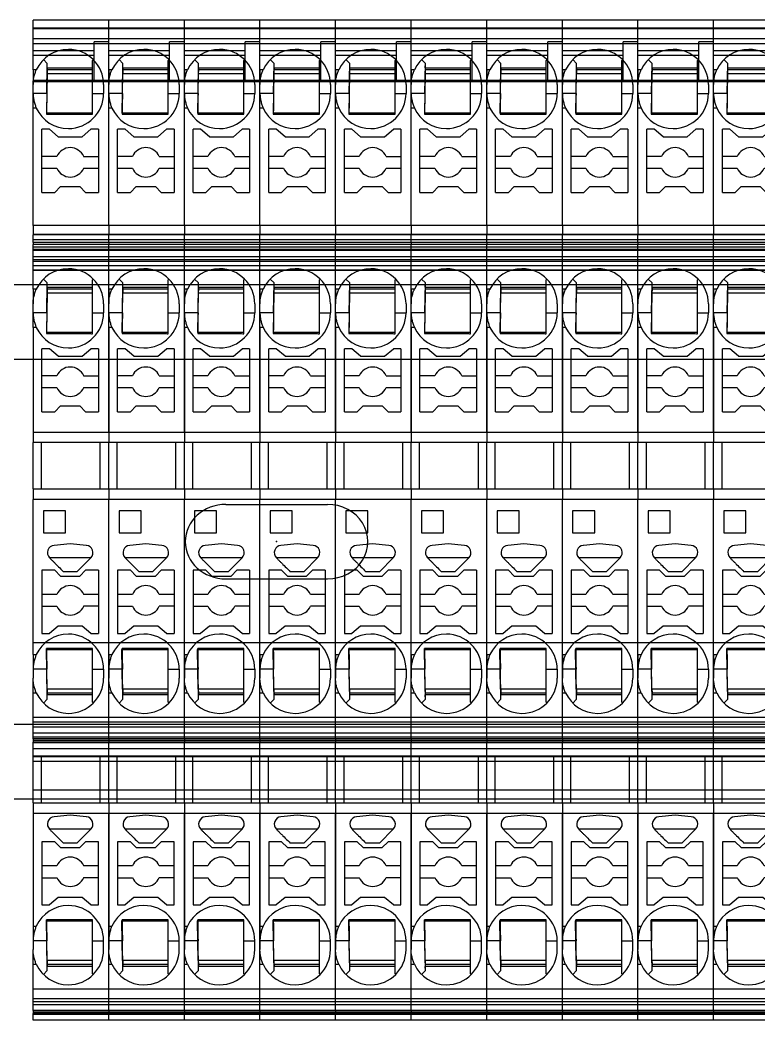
# Model space of a CAD drawing. Header units: inches. Extents: x -13.2 to 36, y -6.6 to 12.8.
# Drawn here: x 26.656 to 28.638, y 1.467 to 4.15 of the extents above; entities that cross this region are included whole.
import ezdxf
from ezdxf.enums import TextEntityAlignment as Align

# ---------------------------------------------------------------- set-up
doc = ezdxf.new("R2010")
doc.units = ezdxf.units.IN
doc.header["$MEASUREMENT"] = 0
for name, color, linetype in [('MAIN-1', 7, 'Continuous'), ('MAIN-2', 7, 'Continuous'), ('PSYMS', 7, 'Continuous')]:
    doc.layers.add(name, color=color, linetype=linetype)
doc.styles.get("Standard").update_dxf_attribs({"font": 'arial.ttf'})

# ---------------------------------------------------------------- blocks, each defined once
blk = doc.blocks.new('FP_Phoenix Contact 3210567')
at = {"layer": 'MAIN-1'}
for p, q in [((-1.3969, 0), (-1.3969, 0.2027)), ((-1.3969, 0.2027), (-1.3798, 0.2027)), ((-1.3798, 0), (-1.3798, 0.2027)), ((-1.3755, 0.2027), (-1.3798, 0.2027)), ((-1.3755, 0), (-1.3755, 0.2027)), ((-1.3712, 0.2027), (-1.3755, 0.2027)), ((-1.3712, 0), (-1.3712, 0.2027)), ((-1.3712, 0.2027), (-1.2473, 0.2027)), ((-1.2473, 0.2027), (-1.2473, 0.1942)), ((-1.2473, 0.2027), (-1.2079, 0.2027)), ((-1.2473, 0.1942), (-1.2452, 0.1951)), ((-1.2452, 0.1951), (-1.2431, 0.196)), ((-1.2431, 0.196), (-1.2409, 0.1968)), ((-1.2409, 0.1968), (-1.2385, 0.1976)), ((-1.2385, 0.1976), (-1.2361, 0.1984)), ((-1.2361, 0.1984), (-1.2336, 0.1992)), ((-1.2336, 0.1992), (-1.231, 0.1999)), ((-1.231, 0.1999), (-1.2283, 0.2005)), ((-1.2283, 0.2005), (-1.2256, 0.2011)), ((-1.2256, 0.2011), (-1.2228, 0.2016)), ((-1.2228, 0.2016), (-1.2199, 0.202)), ((-1.2199, 0.202), (-1.2169, 0.2023)), ((-1.2169, 0.2023), (-1.2139, 0.2026)), ((-1.2139, 0.2026), (-1.2109, 0.2027)), ((-1.2109, 0.2027), (-1.2079, 0.2027)), ((-1.1843, 0.2027), (-1.2079, 0.2027)), ((-1.1449, 0.2027), (-1.1843, 0.2027)), ((-1.1812, 0.2027), (-1.1843, 0.2027)), ((-1.1843, 0.1661), (-1.1843, 0.2027)), ((-1.1782, 0.2026), (-1.1812, 0.2027)), ((-1.1752, 0.2023), (-1.1782, 0.2026)), ((-1.1723, 0.202), (-1.1752, 0.2023)), ((-1.1694, 0.2016), (-1.1723, 0.202)), ((-1.1666, 0.2011), (-1.1694, 0.2016)), ((-1.1638, 0.2005), (-1.1666, 0.2011)), ((-1.1612, 0.1999), (-1.1638, 0.2005)), ((-1.1586, 0.1992), (-1.1612, 0.1999)), ((-1.1561, 0.1984), (-1.1586, 0.1992)), ((-1.1536, 0.1976), (-1.1561, 0.1984)), ((-1.1513, 0.1968), (-1.1536, 0.1976)), ((-1.1491, 0.196), (-1.1513, 0.1968)), ((-1.1469, 0.1951), (-1.1491, 0.196)), ((-1.1449, 0.1942), (-1.1469, 0.1951)), ((-1.1449, 0.2027), (-1.1449, 0.1942)), ((-0.8425, 0.2027), (-1.1449, 0.2027)), ((-0.8425, 0), (-0.8425, 0.2027)), ((-0.8142, 0.2027), (-0.8425, 0.2027)), ((-0.8142, 0.2027), (-0.8142, 0)), ((-0.8142, 0.2027), (-0.6902, 0.2027)), ((-0.6902, 0.2027), (-0.6902, 0)), ((-0.6902, 0.2027), (-0.6685, 0.2027)), ((-0.6685, 0.2027), (-0.6685, 0)), ((-0.6685, 0.2027), (-0.6514, 0.2027)), ((-0.6514, 0), (-0.6514, 0.2027)), ((-0.6471, 0.2027), (-0.6514, 0.2027)), ((-0.6471, 0), (-0.6471, 0.2027)), ((-0.6429, 0.2027), (-0.6471, 0.2027)), ((-0.6429, 0), (-0.6429, 0.2027)), ((-0.6429, 0.2027), (-0.5189, 0.2027)), ((-0.5189, 0.2027), (-0.5189, 0.1942)), ((-0.5189, 0.2027), (-0.4796, 0.2027)), ((-0.5189, 0.1942), (-0.5169, 0.1951)), ((-0.5169, 0.1951), (-0.5148, 0.196)), ((-0.5148, 0.196), (-0.5125, 0.1968)), ((-0.5125, 0.1968), (-0.5102, 0.1976)), ((-0.5102, 0.1976), (-0.5078, 0.1984)), ((-0.5078, 0.1984), (-0.5053, 0.1992)), ((-0.5053, 0.1992), (-0.5027, 0.1999)), ((-0.5027, 0.1999), (-0.5, 0.2005)), ((-0.5, 0.2005), (-0.4973, 0.2011)), ((-0.4973, 0.2011), (-0.4944, 0.2016)), ((-0.4944, 0.2016), (-0.4915, 0.202)), ((-0.4915, 0.202), (-0.4886, 0.2023)), ((-0.4886, 0.2023), (-0.4856, 0.2026)), ((-0.4856, 0.2026), (-0.4826, 0.2027)), ((-0.4826, 0.2027), (-0.4796, 0.2027)), ((-0.456, 0.2027), (-0.4796, 0.2027)), ((-0.456, 0.1661), (-0.456, 0.2027)), ((-0.4166, 0.2027), (-0.456, 0.2027)), ((-0.4529, 0.2027), (-0.456, 0.2027)), ((-0.4499, 0.2026), (-0.4529, 0.2027)), ((-0.4469, 0.2023), (-0.4499, 0.2026)), ((-0.444, 0.202), (-0.4469, 0.2023)), ((-0.4411, 0.2016), (-0.444, 0.202)), ((-0.4383, 0.2011), (-0.4411, 0.2016)), ((-0.4355, 0.2005), (-0.4383, 0.2011)), ((-0.4328, 0.1999), (-0.4355, 0.2005)), ((-0.4302, 0.1992), (-0.4328, 0.1999)), ((-0.4277, 0.1984), (-0.4302, 0.1992)), ((-0.4253, 0.1976), (-0.4277, 0.1984)), ((-0.423, 0.1968), (-0.4253, 0.1976)), ((-0.4208, 0.196), (-0.423, 0.1968)), ((-0.4186, 0.1951), (-0.4208, 0.196)), ((-0.4166, 0.1942), (-0.4186, 0.1951)), ((-0.4166, 0.2027), (-0.4166, 0.1942)), ((-0.4166, 0.2027), (0, 0.2027)), ((0, 0), (0, 0.2027)), ((0.0283, 0.2027), (0, 0.2027)), ((0.0283, 0.2027), (0.0283, 0)), ((0.0283, 0.2027), (0.1523, 0.2027)), ((0.1523, 0), (0.1523, 0.2027)), ((0.1806, 0.2027), (0.1523, 0.2027)), ((0.1806, 0.2027), (0.1806, 0)), ((0.4613, 0.2027), (0.1806, 0.2027)), ((0.4613, 0.1942), (0.4613, 0.2027)), ((0.4613, 0.2027), (0.5007, 0.2027)), ((0.4634, 0.1951), (0.4613, 0.1942)), ((0.4655, 0.196), (0.4634, 0.1951)), ((0.4678, 0.1968), (0.4655, 0.196)), ((0.4701, 0.1976), (0.4678, 0.1968)), ((0.4725, 0.1984), (0.4701, 0.1976)), ((0.475, 0.1992), (0.4725, 0.1984)), ((0.4776, 0.1999), (0.475, 0.1992)), ((0.4803, 0.2005), (0.4776, 0.1999)), ((0.483, 0.2011), (0.4803, 0.2005)), ((0.4859, 0.2016), (0.483, 0.2011)), ((0.4887, 0.202), (0.4859, 0.2016)), ((0.4917, 0.2023), (0.4887, 0.202)), ((0.4947, 0.2026), (0.4917, 0.2023)), ((0.4977, 0.2027), (0.4947, 0.2026)), ((0.5007, 0.2027), (0.4977, 0.2027)), ((0.5007, 0.2027), (0.5243, 0.2027)), ((0.5007, 0.1661), (0.5007, 0.2027)), ((0.5637, 0.2027), (0.5243, 0.2027)), ((0.5243, 0.2027), (0.5276, 0.2027)), ((0.5276, 0.2027), (0.5308, 0.2025)), ((0.5308, 0.2025), (0.534, 0.2023)), ((0.534, 0.2023), (0.5371, 0.2019)), ((0.5371, 0.2019), (0.5402, 0.2014)), ((0.5402, 0.2014), (0.5432, 0.2008)), ((0.5432, 0.2008), (0.5461, 0.2002)), ((0.5461, 0.2002), (0.549, 0.1995)), ((0.549, 0.1995), (0.5517, 0.1987)), ((0.5517, 0.1987), (0.5543, 0.1979)), ((0.5543, 0.1979), (0.5568, 0.197)), ((0.5568, 0.197), (0.5592, 0.1961)), ((0.5592, 0.1961), (0.5615, 0.1951)), ((0.5615, 0.1951), (0.5637, 0.1942)), ((0.5637, 0.1942), (0.5637, 0.2027)), ((0.5637, 0.2027), (0.6839, 0.2027)), ((0.6839, 0), (0.6839, 0.2027)), ((0.689, 0.2027), (0.6839, 0.2027)), ((0.689, 0), (0.689, 0.2027)), ((0.689, 0.2027), (0.71, 0.2027)), ((0.71, 0), (0.71, 0.2027)), ((0.735, 0.2027), (0.71, 0.2027)), ((0.735, 0), (0.735, 0.2027)), ((0.735, 0.2027), (1.0499, 0.2027)), ((1.0499, 0.1942), (1.0499, 0.2027)), ((1.0499, 0.2027), (1.0893, 0.2027)), ((1.052, 0.1951), (1.0499, 0.1942)), ((1.0541, 0.196), (1.052, 0.1951)), ((1.0563, 0.1968), (1.0541, 0.196)), ((1.0586, 0.1976), (1.0563, 0.1968)), ((1.0611, 0.1984), (1.0586, 0.1976)), ((1.0636, 0.1992), (1.0611, 0.1984)), ((1.0662, 0.1999), (1.0636, 0.1992)), ((1.0688, 0.2005), (1.0662, 0.1999)), ((1.0716, 0.2011), (1.0688, 0.2005)), ((1.0744, 0.2016), (1.0716, 0.2011)), ((1.0773, 0.202), (1.0744, 0.2016)), ((1.0803, 0.2023), (1.0773, 0.202)), ((1.0832, 0.2026), (1.0803, 0.2023)), ((1.0863, 0.2027), (1.0832, 0.2026)), ((1.0893, 0.2027), (1.0863, 0.2027)), ((1.0893, 0.2027), (1.1129, 0.2027)), ((1.0893, 0.1661), (1.0893, 0.2027)), ((1.1523, 0.2027), (1.1129, 0.2027)), ((1.1129, 0.2027), (1.1159, 0.2027)), ((1.1159, 0.2027), (1.1189, 0.2026)), ((1.1189, 0.2026), (1.1219, 0.2023)), ((1.1219, 0.2023), (1.1249, 0.202)), ((1.1249, 0.202), (1.1278, 0.2016)), ((1.1278, 0.2016), (1.1306, 0.2011)), ((1.1306, 0.2011), (1.1334, 0.2005)), ((1.1334, 0.2005), (1.136, 0.1999)), ((1.136, 0.1999), (1.1386, 0.1992)), ((1.1386, 0.1992), (1.1411, 0.1984)), ((1.1411, 0.1984), (1.1435, 0.1976)), ((1.1435, 0.1976), (1.1459, 0.1968)), ((1.1459, 0.1968), (1.1481, 0.196)), ((1.1481, 0.196), (1.1502, 0.1951)), ((1.1502, 0.1951), (1.1523, 0.1942)), ((1.1523, 0.1942), (1.1523, 0.2027)), ((1.1523, 0.2027), (1.2861, 0.2027)), ((1.2861, 0), (1.2861, 0.2027)), ((-1.2747, 0.1751), (-1.2643, 0.1647)), ((-1.2643, 0.1647), (-1.1843, 0.1661)), ((-1.2532, 0.0433), (-1.2532, 0.1649)), ((-1.2473, 0.165), (-1.2473, 0.0433)), ((-1.2374, 0.0433), (-1.2374, 0.1651)), ((-1.1805, 0.1661), (-1.1843, 0.1661)), ((-1.1769, 0.1662), (-1.1805, 0.1661)), ((-1.1733, 0.1663), (-1.1769, 0.1662)), ((-1.1698, 0.1663), (-1.1733, 0.1663)), ((-1.1664, 0.1664), (-1.1698, 0.1663)), ((-1.1632, 0.1664), (-1.1664, 0.1664)), ((-1.16, 0.1665), (-1.1632, 0.1664)), ((-1.157, 0.1665), (-1.16, 0.1665)), ((-1.1541, 0.1666), (-1.157, 0.1665)), ((-1.1512, 0.1666), (-1.1541, 0.1666)), ((-1.1484, 0.1667), (-1.1512, 0.1666)), ((-1.1457, 0.1667), (-1.1484, 0.1667)), ((-1.1431, 0.1668), (-1.1457, 0.1667)), ((-1.1405, 0.1668), (-1.1431, 0.1668)), ((-1.1379, 0.1668), (-1.1405, 0.1668)), ((-1.1354, 0.1669), (-1.1379, 0.1668)), ((-1.1329, 0.1669), (-1.1354, 0.1669)), ((-1.1305, 0.167), (-1.1329, 0.1669)), ((-1.132, 0.0433), (-1.132, 0.1669)), ((-1.1281, 0.167), (-1.1305, 0.167)), ((-1.1282, 0.1642), (-1.1281, 0.167)), ((-1.1282, 0.1614), (-1.1282, 0.1642)), ((-1.1282, 0.1585), (-1.1282, 0.1614)), ((-0.9185, 0.1791), (-1.0878, 0.1791)), ((-1.0878, 0.1791), (-1.0878, 0.159)), ((-1.015, 0.1791), (-1.015, 0.1394)), ((-0.9835, 0.1394), (-0.9835, 0.1791)), ((-0.9185, 0.1448), (-0.9185, 0.1791)), ((-0.8142, 0.1801), (-0.6902, 0.1801)), ((-0.5464, 0.1751), (-0.536, 0.1647)), ((-0.536, 0.1647), (-0.456, 0.1661)), ((-0.5248, 0.0433), (-0.5248, 0.1649)), ((-0.5189, 0.165), (-0.5189, 0.0433)), ((-0.5091, 0.0433), (-0.5091, 0.1651)), ((-0.4522, 0.1661), (-0.456, 0.1661)), ((-0.4485, 0.1662), (-0.4522, 0.1661)), ((-0.4449, 0.1663), (-0.4485, 0.1662)), ((-0.4415, 0.1663), (-0.4449, 0.1663)), ((-0.4381, 0.1664), (-0.4415, 0.1663)), ((-0.4349, 0.1664), (-0.4381, 0.1664)), ((-0.4317, 0.1665), (-0.4349, 0.1664)), ((-0.4287, 0.1665), (-0.4317, 0.1665)), ((-0.4257, 0.1666), (-0.4287, 0.1665)), ((-0.4229, 0.1666), (-0.4257, 0.1666)), ((-0.4201, 0.1667), (-0.4229, 0.1666)), ((-0.4174, 0.1667), (-0.4201, 0.1667)), ((-0.4147, 0.1668), (-0.4174, 0.1667)), ((-0.4121, 0.1668), (-0.4147, 0.1668)), ((-0.4096, 0.1668), (-0.4121, 0.1668)), ((-0.4071, 0.1669), (-0.4096, 0.1668)), ((-0.4046, 0.1669), (-0.4071, 0.1669)), ((-0.4022, 0.167), (-0.4046, 0.1669)), ((-0.4036, 0.0433), (-0.4036, 0.1669)), ((-0.3998, 0.167), (-0.4022, 0.167)), ((-0.3999, 0.1614), (-0.3998, 0.1642)), ((-0.3999, 0.1585), (-0.3999, 0.1614)), ((-0.3998, 0.1642), (-0.3998, 0.167)), ((-0.1902, 0.1791), (-0.3595, 0.1791)), ((-0.3595, 0.1791), (-0.3595, 0.159)), ((-0.2867, 0.1791), (-0.2867, 0.1394)), ((-0.2552, 0.1394), (-0.2552, 0.1791)), ((-0.1902, 0.1448), (-0.1902, 0.1791)), ((-0.0308, 0.1752), (-0.0898, 0.1752)), ((-0.0898, 0.1752), (-0.0898, 0.1161)), ((-0.0308, 0.1161), (-0.0308, 0.1752)), ((0.0283, 0.1801), (0.1523, 0.1801)), ((0.235, 0.1791), (0.4043, 0.1791)), ((0.235, 0.1791), (0.235, 0.1448)), ((0.2999, 0.1791), (0.2999, 0.1394)), ((0.3314, 0.1394), (0.3314, 0.1791)), ((0.4043, 0.159), (0.4043, 0.1791)), ((0.447, 0.167), (0.4446, 0.167)), ((0.4446, 0.167), (0.4446, 0.1642)), ((0.4446, 0.1642), (0.4446, 0.1614)), ((0.4446, 0.1614), (0.4447, 0.1585)), ((0.4494, 0.1669), (0.447, 0.167)), ((0.4484, 0.1669), (0.4484, 0.0433)), ((0.4519, 0.1669), (0.4494, 0.1669)), ((0.4544, 0.1668), (0.4519, 0.1669)), ((0.4569, 0.1668), (0.4544, 0.1668)), ((0.4595, 0.1668), (0.4569, 0.1668)), ((0.4622, 0.1667), (0.4595, 0.1668)), ((0.4649, 0.1667), (0.4622, 0.1667)), ((0.4677, 0.1666), (0.4649, 0.1667)), ((0.4705, 0.1666), (0.4677, 0.1666)), ((0.4735, 0.1665), (0.4705, 0.1666)), ((0.4765, 0.1665), (0.4735, 0.1665)), ((0.4796, 0.1664), (0.4765, 0.1665)), ((0.4829, 0.1664), (0.4796, 0.1664)), ((0.4862, 0.1663), (0.4829, 0.1664)), ((0.4897, 0.1663), (0.4862, 0.1663)), ((0.4933, 0.1662), (0.4897, 0.1663)), ((0.497, 0.1661), (0.4933, 0.1662)), ((0.5007, 0.1661), (0.497, 0.1661)), ((0.5007, 0.1661), (0.5807, 0.1647)), ((0.5539, 0.1651), (0.5539, 0.0433)), ((0.5637, 0.0433), (0.5637, 0.165)), ((0.5696, 0.1649), (0.5696, 0.0433)), ((0.5807, 0.1647), (0.5911, 0.1751)), ((0.8235, 0.1791), (0.9928, 0.1791)), ((0.8235, 0.1791), (0.8235, 0.1448)), ((0.8885, 0.1791), (0.8885, 0.1394)), ((0.92, 0.1394), (0.92, 0.1791)), ((0.9928, 0.159), (0.9928, 0.1791)), ((1.0355, 0.167), (1.0331, 0.167)), ((1.0331, 0.167), (1.0332, 0.1642)), ((1.0332, 0.1642), (1.0332, 0.1614)), ((1.0332, 0.1614), (1.0332, 0.1585)), ((1.038, 0.1669), (1.0355, 0.167)), ((1.037, 0.1669), (1.037, 0.0433)), ((1.0404, 0.1669), (1.038, 0.1669)), ((1.0429, 0.1668), (1.0404, 0.1669)), ((1.0455, 0.1668), (1.0429, 0.1668)), ((1.0481, 0.1668), (1.0455, 0.1668)), ((1.0507, 0.1667), (1.0481, 0.1668)), ((1.0534, 0.1667), (1.0507, 0.1667)), ((1.0562, 0.1666), (1.0534, 0.1667)), ((1.0591, 0.1666), (1.0562, 0.1666)), ((1.062, 0.1665), (1.0591, 0.1666)), ((1.065, 0.1665), (1.062, 0.1665)), ((1.0682, 0.1664), (1.065, 0.1665)), ((1.0714, 0.1664), (1.0682, 0.1664)), ((1.0748, 0.1663), (1.0714, 0.1664)), ((1.0783, 0.1663), (1.0748, 0.1663)), ((1.0819, 0.1662), (1.0783, 0.1663)), ((1.0855, 0.1661), (1.0819, 0.1662)), ((1.0893, 0.1661), (1.0855, 0.1661)), ((1.0893, 0.1661), (1.1693, 0.1647)), ((1.1424, 0.1651), (1.1424, 0.0433)), ((1.1523, 0.0433), (1.1523, 0.165)), ((1.1582, 0.1649), (1.1582, 0.0433)), ((1.1693, 0.1647), (1.1797, 0.1751)), ((-1.1284, 0.1432), (-1.1283, 0.1464)), ((-1.1284, 0.1399), (-1.1284, 0.1432)), ((-1.1284, 0.1365), (-1.1284, 0.1399)), ((-1.1284, 0.1329), (-1.1284, 0.1365)), ((-1.1283, 0.1526), (-1.1282, 0.1556)), ((-1.1283, 0.1496), (-1.1283, 0.1526)), ((-1.1283, 0.1464), (-1.1283, 0.1496)), ((-1.1282, 0.1556), (-1.1282, 0.1585)), ((-1.0681, 0.1355), (-1.0878, 0.159)), ((-1.0681, 0.0711), (-1.0681, 0.1355)), ((-0.9343, 0.1291), (-0.9185, 0.1448)), ((-0.909, 0.1348), (-0.9123, 0.1315)), ((-0.9058, 0.138), (-0.909, 0.1348)), ((-0.9027, 0.1411), (-0.9058, 0.138)), ((-0.9011, 0.1427), (-0.9027, 0.1411)), ((-0.8995, 0.1443), (-0.9011, 0.1427)), ((-0.898, 0.1458), (-0.8995, 0.1443)), ((-0.8966, 0.1473), (-0.898, 0.1458)), ((-0.8952, 0.1486), (-0.8966, 0.1473)), ((-0.8938, 0.15), (-0.8952, 0.1486)), ((-0.8926, 0.1512), (-0.8938, 0.15)), ((-0.8914, 0.1524), (-0.8926, 0.1512)), ((-0.8901, 0.1537), (-0.8914, 0.1524)), ((-0.8889, 0.1549), (-0.8901, 0.1537)), ((-0.8877, 0.1561), (-0.8889, 0.1549)), ((-0.8864, 0.1574), (-0.8877, 0.1561)), ((-0.8852, 0.1586), (-0.8864, 0.1574)), ((-0.8844, 0.1594), (-0.8844, 0.0473)), ((-0.8476, 0.1033), (-0.8517, 0.1465)), ((-0.4001, 0.1399), (-0.4, 0.1432)), ((-0.4001, 0.1365), (-0.4001, 0.1399)), ((-0.4001, 0.1329), (-0.4001, 0.1365)), ((-0.4, 0.1496), (-0.3999, 0.1526)), ((-0.4, 0.1464), (-0.4, 0.1496)), ((-0.4, 0.1432), (-0.4, 0.1464)), ((-0.3999, 0.1556), (-0.3999, 0.1585)), ((-0.3999, 0.1526), (-0.3999, 0.1556)), ((-0.3398, 0.1355), (-0.3595, 0.159)), ((-0.3398, 0.0711), (-0.3398, 0.1355)), ((-0.206, 0.1291), (-0.1902, 0.1448)), ((-0.1807, 0.1348), (-0.184, 0.1315)), ((-0.1775, 0.138), (-0.1807, 0.1348)), ((-0.1744, 0.1411), (-0.1775, 0.138)), ((-0.1728, 0.1427), (-0.1744, 0.1411)), ((-0.1712, 0.1443), (-0.1728, 0.1427)), ((-0.1697, 0.1458), (-0.1712, 0.1443)), ((-0.1682, 0.1473), (-0.1697, 0.1458)), ((-0.1668, 0.1486), (-0.1682, 0.1473)), ((-0.1655, 0.15), (-0.1668, 0.1486)), ((-0.1643, 0.1512), (-0.1655, 0.15)), ((-0.1631, 0.1524), (-0.1643, 0.1512)), ((-0.1618, 0.1537), (-0.1631, 0.1524)), ((-0.1606, 0.1549), (-0.1618, 0.1537)), ((-0.1594, 0.1561), (-0.1606, 0.1549)), ((-0.1581, 0.1574), (-0.1594, 0.1561)), ((-0.1569, 0.1586), (-0.1581, 0.1574)), ((-0.1561, 0.1594), (-0.1561, 0.0473)), ((-0.1193, 0.1033), (-0.1234, 0.1465)), ((0.2507, 0.1291), (0.235, 0.1448)), ((0.3846, 0.1355), (0.4043, 0.159)), ((0.3846, 0.1355), (0.3846, 0.0711)), ((0.4447, 0.1585), (0.4447, 0.1556)), ((0.4447, 0.1556), (0.4447, 0.1526)), ((0.4447, 0.1526), (0.4447, 0.1496)), ((0.4447, 0.1496), (0.4448, 0.1464)), ((0.4448, 0.1464), (0.4448, 0.1432)), ((0.4448, 0.1432), (0.4448, 0.1399)), ((0.4448, 0.1399), (0.4448, 0.1365)), ((0.4448, 0.1365), (0.4449, 0.1329)), ((0.8393, 0.1291), (0.8235, 0.1448)), ((0.9731, 0.1355), (0.9928, 0.159)), ((0.9731, 0.1355), (0.9731, 0.0711)), ((1.0332, 0.1585), (1.0332, 0.1556)), ((1.0332, 0.1556), (1.0333, 0.1526)), ((1.0333, 0.1526), (1.0333, 0.1496)), ((1.0333, 0.1496), (1.0333, 0.1464)), ((1.0333, 0.1464), (1.0334, 0.1432)), ((1.0334, 0.1432), (1.0334, 0.1399)), ((1.0334, 0.1399), (1.0334, 0.1365)), ((1.0334, 0.1365), (1.0334, 0.1329)), ((-1.1285, 0.1292), (-1.1284, 0.1329)), ((-1.1285, 0.1253), (-1.1285, 0.1292)), ((-1.1285, 0.1213), (-1.1285, 0.1253)), ((-1.1285, 0.1171), (-1.1285, 0.1213)), ((-1.1285, 0.1127), (-1.1285, 0.1171)), ((-1.1285, 0.1083), (-1.1285, 0.1127)), ((-1.1285, 0.1035), (-1.1285, 0.1083)), ((-0.9343, 0.1291), (-0.9343, 0.0776)), ((-0.9191, 0.1247), (-0.9225, 0.1213)), ((-0.9225, 0.1162), (-0.9225, 0.1213)), ((-0.9225, 0.1111), (-0.9225, 0.1162)), ((-0.9225, 0.1059), (-0.9225, 0.1111)), ((-0.9157, 0.1281), (-0.9191, 0.1247)), ((-0.9123, 0.1315), (-0.9157, 0.1281)), ((-0.4002, 0.1213), (-0.4001, 0.1253)), ((-0.4002, 0.1171), (-0.4002, 0.1213)), ((-0.4002, 0.1127), (-0.4002, 0.1171)), ((-0.4002, 0.1083), (-0.4002, 0.1127)), ((-0.4002, 0.1035), (-0.4002, 0.1083)), ((-0.4001, 0.1292), (-0.4001, 0.1329)), ((-0.4001, 0.1253), (-0.4001, 0.1292)), ((-0.206, 0.1291), (-0.206, 0.0776)), ((-0.1908, 0.1247), (-0.1941, 0.1213)), ((-0.1941, 0.1162), (-0.1941, 0.1213)), ((-0.1941, 0.1111), (-0.1941, 0.1162)), ((-0.1941, 0.1059), (-0.1941, 0.1111)), ((-0.1874, 0.1281), (-0.1908, 0.1247)), ((-0.184, 0.1315), (-0.1874, 0.1281)), ((-0.0898, 0.1161), (-0.0308, 0.1161)), ((0.2507, 0.1291), (0.2507, 0.0776)), ((0.4449, 0.1329), (0.4449, 0.1292)), ((0.4449, 0.1292), (0.4449, 0.1253)), ((0.4449, 0.1253), (0.4449, 0.1213)), ((0.4449, 0.1213), (0.4449, 0.1171)), ((0.4449, 0.1171), (0.4449, 0.1127)), ((0.4449, 0.1127), (0.4449, 0.1083)), ((0.4449, 0.1083), (0.4449, 0.1035)), ((0.8393, 0.1291), (0.8393, 0.0776)), ((1.0334, 0.1329), (1.0335, 0.1292)), ((1.0335, 0.1292), (1.0335, 0.1253)), ((1.0335, 0.1253), (1.0335, 0.1213)), ((1.0335, 0.1213), (1.0335, 0.1171)), ((1.0335, 0.1171), (1.0335, 0.1127)), ((1.0335, 0.1127), (1.0335, 0.1083)), ((1.0335, 0.1083), (1.0335, 0.1035)), ((-1.1285, 0.0988), (-1.1285, 0.1035)), ((-1.1285, 0.0944), (-1.1285, 0.0988)), ((-1.1285, 0.0901), (-1.1285, 0.0944)), ((-1.1284, 0.086), (-1.1285, 0.0901)), ((-1.1284, 0.0821), (-1.1284, 0.086)), ((-1.1284, 0.0783), (-1.1284, 0.0821)), ((-0.9225, 0.1008), (-0.9225, 0.1059)), ((-0.9225, 0.0956), (-0.9225, 0.1008)), ((-0.9225, 0.0905), (-0.9225, 0.0956)), ((-0.9225, 0.0853), (-0.9225, 0.0905)), ((-0.9225, 0.0853), (-0.8852, 0.0481)), ((-0.8517, 0.0601), (-0.8476, 0.1033)), ((-0.4002, 0.0988), (-0.4002, 0.1035)), ((-0.4002, 0.0944), (-0.4002, 0.0988)), ((-0.4001, 0.0901), (-0.4002, 0.0944)), ((-0.4001, 0.086), (-0.4001, 0.0901)), ((-0.4001, 0.0821), (-0.4001, 0.086)), ((-0.4001, 0.0783), (-0.4001, 0.0821)), ((-0.1941, 0.1008), (-0.1941, 0.1059)), ((-0.1941, 0.0956), (-0.1941, 0.1008)), ((-0.1941, 0.0905), (-0.1941, 0.0956)), ((-0.1941, 0.0853), (-0.1941, 0.0905)), ((-0.1941, 0.0853), (-0.1569, 0.0481)), ((-0.1234, 0.0601), (-0.1193, 0.1033)), ((0.4449, 0.0821), (0.4448, 0.0783)), ((0.4449, 0.1035), (0.4449, 0.0988)), ((0.4449, 0.0988), (0.4449, 0.0944)), ((0.4449, 0.0944), (0.4449, 0.0901)), ((0.4449, 0.0901), (0.4449, 0.086)), ((0.4449, 0.086), (0.4449, 0.0821)), ((1.0335, 0.0901), (1.0334, 0.086)), ((1.0334, 0.086), (1.0334, 0.0821)), ((1.0334, 0.0821), (1.0334, 0.0783)), ((1.0335, 0.1035), (1.0335, 0.0988)), ((1.0335, 0.0988), (1.0335, 0.0944)), ((1.0335, 0.0944), (1.0335, 0.0901)), ((-1.1284, 0.0747), (-1.1284, 0.0783)), ((-1.1283, 0.0712), (-1.1284, 0.0747)), ((-1.1283, 0.0678), (-1.1283, 0.0712)), ((-1.1283, 0.0646), (-1.1283, 0.0678)), ((-1.1282, 0.0614), (-1.1283, 0.0646)), ((-1.1282, 0.0582), (-1.1282, 0.0614)), ((-1.1282, 0.0551), (-1.1282, 0.0582)), ((-1.1282, 0.0521), (-1.1282, 0.0551)), ((-1.0878, 0.0477), (-1.0681, 0.0711)), ((-1.015, 0.0276), (-1.015, 0.0673)), ((-0.9835, 0.0276), (-0.9835, 0.0673)), ((-0.9185, 0.0619), (-0.9343, 0.0776)), ((-0.9185, 0.0276), (-0.9185, 0.0619)), ((-0.4, 0.0747), (-0.4001, 0.0783)), ((-0.4, 0.0712), (-0.4, 0.0747)), ((-0.4, 0.0678), (-0.4, 0.0712)), ((-0.4, 0.0646), (-0.4, 0.0678)), ((-0.3999, 0.0614), (-0.4, 0.0646)), ((-0.3999, 0.0582), (-0.3999, 0.0614)), ((-0.3999, 0.0551), (-0.3999, 0.0582)), ((-0.3998, 0.0521), (-0.3999, 0.0551)), ((-0.3595, 0.0477), (-0.3398, 0.0711)), ((-0.2867, 0.0276), (-0.2867, 0.0673)), ((-0.2552, 0.0276), (-0.2552, 0.0673)), ((-0.1902, 0.0619), (-0.206, 0.0776)), ((-0.1902, 0.0276), (-0.1902, 0.0619)), ((0.2507, 0.0776), (0.235, 0.0619)), ((0.235, 0.0619), (0.235, 0.0276)), ((0.2999, 0.0673), (0.2999, 0.0276)), ((0.3314, 0.0673), (0.3314, 0.0276)), ((0.3846, 0.0711), (0.4043, 0.0477)), ((0.4447, 0.0582), (0.4446, 0.0551)), ((0.4446, 0.0551), (0.4446, 0.0521)), ((0.4448, 0.0712), (0.4447, 0.0678)), ((0.4447, 0.0678), (0.4447, 0.0646)), ((0.4447, 0.0646), (0.4447, 0.0614)), ((0.4447, 0.0614), (0.4447, 0.0582)), ((0.4448, 0.0783), (0.4448, 0.0747)), ((0.4448, 0.0747), (0.4448, 0.0712)), ((0.8393, 0.0776), (0.8235, 0.0619)), ((0.8235, 0.0619), (0.8235, 0.0276)), ((0.8885, 0.0673), (0.8885, 0.0276)), ((0.92, 0.0673), (0.92, 0.0276)), ((0.9731, 0.0711), (0.9928, 0.0477)), ((1.0333, 0.0646), (1.0332, 0.0614)), ((1.0332, 0.0614), (1.0332, 0.0582)), ((1.0332, 0.0582), (1.0332, 0.0551)), ((1.0332, 0.0551), (1.0332, 0.0521)), ((1.0334, 0.0747), (1.0333, 0.0712)), ((1.0333, 0.0712), (1.0333, 0.0678)), ((1.0333, 0.0678), (1.0333, 0.0646)), ((1.0334, 0.0783), (1.0334, 0.0747)), ((-1.2729, 0.0433), (-1.2747, 0.0415)), ((-1.2729, 0.0433), (-1.1843, 0.0433)), ((-1.1843, 0.0433), (-1.1843, 0.0138)), ((-1.1843, 0.0433), (-1.1807, 0.0433)), ((-1.1807, 0.0433), (-1.1771, 0.0433)), ((-1.1771, 0.0433), (-1.1735, 0.0433)), ((-1.1735, 0.0433), (-1.1701, 0.0433)), ((-1.1701, 0.0433), (-1.1668, 0.0433)), ((-1.1668, 0.0433), (-1.1635, 0.0433)), ((-1.1635, 0.0433), (-1.1603, 0.0433)), ((-1.1603, 0.0433), (-1.1573, 0.0433)), ((-1.1573, 0.0433), (-1.1543, 0.0433)), ((-1.1543, 0.0433), (-1.1514, 0.0433)), ((-1.1514, 0.0433), (-1.1486, 0.0433)), ((-1.1486, 0.0433), (-1.1458, 0.0433)), ((-1.1458, 0.0433), (-1.1432, 0.0433)), ((-1.1432, 0.0433), (-1.1405, 0.0433)), ((-1.1405, 0.0433), (-1.1379, 0.0433)), ((-1.1379, 0.0433), (-1.1354, 0.0433)), ((-1.1354, 0.0433), (-1.1329, 0.0433)), ((-1.1329, 0.0433), (-1.1305, 0.0433)), ((-1.1305, 0.0433), (-1.1281, 0.0433)), ((-1.1281, 0.0491), (-1.1282, 0.0521)), ((-1.1281, 0.0462), (-1.1281, 0.0491)), ((-1.1281, 0.0433), (-1.1281, 0.0462)), ((-1.0878, 0.0477), (-1.0878, 0.0276)), ((-1.0878, 0.0276), (-0.9185, 0.0276)), ((-0.5445, 0.0433), (-0.5464, 0.0415)), ((-0.5445, 0.0433), (-0.456, 0.0433)), ((-0.456, 0.0433), (-0.456, 0.0138)), ((-0.456, 0.0433), (-0.4523, 0.0433)), ((-0.4523, 0.0433), (-0.4487, 0.0433)), ((-0.4487, 0.0433), (-0.4452, 0.0433)), ((-0.4452, 0.0433), (-0.4418, 0.0433)), ((-0.4418, 0.0433), (-0.4384, 0.0433)), ((-0.4384, 0.0433), (-0.4352, 0.0433)), ((-0.4352, 0.0433), (-0.432, 0.0433)), ((-0.432, 0.0433), (-0.4289, 0.0433)), ((-0.4289, 0.0433), (-0.426, 0.0433)), ((-0.426, 0.0433), (-0.4231, 0.0433)), ((-0.4231, 0.0433), (-0.4203, 0.0433)), ((-0.4203, 0.0433), (-0.4175, 0.0433)), ((-0.4175, 0.0433), (-0.4148, 0.0433)), ((-0.4148, 0.0433), (-0.4122, 0.0433)), ((-0.4122, 0.0433), (-0.4096, 0.0433)), ((-0.4096, 0.0433), (-0.4071, 0.0433)), ((-0.4071, 0.0433), (-0.4046, 0.0433)), ((-0.4046, 0.0433), (-0.4021, 0.0433)), ((-0.4021, 0.0433), (-0.3997, 0.0433)), ((-0.3998, 0.0491), (-0.3998, 0.0521)), ((-0.3998, 0.0462), (-0.3998, 0.0491)), ((-0.3997, 0.0433), (-0.3998, 0.0462)), ((-0.3595, 0.0477), (-0.3595, 0.0276)), ((-0.1902, 0.0276), (-0.3595, 0.0276)), ((0.4043, 0.0276), (0.235, 0.0276)), ((0.4043, 0.0276), (0.4043, 0.0477)), ((0.4446, 0.0491), (0.4445, 0.0462)), ((0.4445, 0.0462), (0.4445, 0.0433)), ((0.4445, 0.0433), (0.4469, 0.0433)), ((0.4446, 0.0521), (0.4446, 0.0491)), ((0.4469, 0.0433), (0.4494, 0.0433)), ((0.4494, 0.0433), (0.4518, 0.0433)), ((0.4518, 0.0433), (0.4544, 0.0433)), ((0.4544, 0.0433), (0.457, 0.0433)), ((0.457, 0.0433), (0.4596, 0.0433)), ((0.4596, 0.0433), (0.4623, 0.0433)), ((0.4623, 0.0433), (0.465, 0.0433)), ((0.465, 0.0433), (0.4678, 0.0433)), ((0.4678, 0.0433), (0.4707, 0.0433)), ((0.4707, 0.0433), (0.4737, 0.0433)), ((0.4737, 0.0433), (0.4768, 0.0433)), ((0.4768, 0.0433), (0.4799, 0.0433)), ((0.4799, 0.0433), (0.4832, 0.0433)), ((0.4832, 0.0433), (0.4865, 0.0433)), ((0.4865, 0.0433), (0.49, 0.0433)), ((0.49, 0.0433), (0.4935, 0.0433)), ((0.4935, 0.0433), (0.4971, 0.0433)), ((0.4971, 0.0433), (0.5007, 0.0433)), ((0.5007, 0.0433), (0.5007, 0.0138)), ((0.5007, 0.0433), (0.5893, 0.0433)), ((0.5911, 0.0415), (0.5893, 0.0433)), ((0.9928, 0.0276), (0.8235, 0.0276)), ((0.9928, 0.0276), (0.9928, 0.0477)), ((1.0332, 0.0521), (1.0331, 0.0491)), ((1.0331, 0.0491), (1.0331, 0.0462)), ((1.0331, 0.0462), (1.0331, 0.0433)), ((1.0331, 0.0433), (1.0355, 0.0433)), ((1.0355, 0.0433), (1.0379, 0.0433)), ((1.0379, 0.0433), (1.0404, 0.0433)), ((1.0404, 0.0433), (1.0429, 0.0433)), ((1.0429, 0.0433), (1.0455, 0.0433)), ((1.0455, 0.0433), (1.0482, 0.0433)), ((1.0482, 0.0433), (1.0508, 0.0433)), ((1.0508, 0.0433), (1.0536, 0.0433)), ((1.0536, 0.0433), (1.0564, 0.0433)), ((1.0564, 0.0433), (1.0593, 0.0433)), ((1.0593, 0.0433), (1.0623, 0.0433)), ((1.0623, 0.0433), (1.0653, 0.0433)), ((1.0653, 0.0433), (1.0685, 0.0433)), ((1.0685, 0.0433), (1.0718, 0.0433)), ((1.0718, 0.0433), (1.0751, 0.0433)), ((1.0751, 0.0433), (1.0785, 0.0433)), ((1.0785, 0.0433), (1.0821, 0.0433)), ((1.0821, 0.0433), (1.0857, 0.0433)), ((1.0857, 0.0433), (1.0893, 0.0433)), ((1.0893, 0.0433), (1.1779, 0.0433)), ((1.0893, 0.0433), (1.0893, 0.0138)), ((1.1797, 0.0415), (1.1779, 0.0433)), ((-1.3969, 0), (-1.3798, 0)), ((-1.3755, 0), (-1.3798, 0)), ((-1.3712, 0), (-1.3755, 0)), ((-1.3712, 0), (-0.8425, 0)), ((-1.2079, 0.0138), (-1.1843, 0.0138)), ((-0.8142, 0), (-0.8425, 0)), ((-0.8142, 0.0226), (-0.6902, 0.0226)), ((-0.8142, 0), (-0.6902, 0)), ((-0.6902, 0), (-0.6685, 0)), ((-0.6685, 0), (-0.6514, 0)), ((-0.6471, 0), (-0.6514, 0)), ((-0.6429, 0), (-0.6471, 0)), ((-0.6429, 0), (0, 0)), ((-0.456, 0.0138), (-0.4796, 0.0138)), ((0.0283, 0), (0, 0)), ((0.0283, 0.0226), (0.1523, 0.0226)), ((0.0283, 0), (0.1523, 0)), ((0.1806, 0), (0.1523, 0)), ((0.5243, 0.0138), (0.5007, 0.0138)), ((0.689, 0), (0.71, 0)), ((0.735, 0), (0.71, 0)), ((0.735, 0), (1.2861, 0)), ((1.1129, 0.0138), (1.0893, 0.0138)), ((0.1806, 0), (0.6839, 0)), ((0.689, 0), (0.6839, 0))]:
    blk.add_line(p, q, dxfattribs=at)
for centre, radius, start, end in [((-1.2079, 0.1083), 0.0945, 114.6244, 180), ((-1.1843, 0.1083), 0.0945, 0, 65.3756), ((-0.4796, 0.1083), 0.0945, 114.6244, 180), ((-0.456, 0.1083), 0.0945, 0, 65.3756), ((0.5007, 0.1083), 0.0945, 114.6244, 180), ((0.5243, 0.1083), 0.0945, 0, 65.3756), ((1.0893, 0.1083), 0.0945, 114.6244, 180), ((1.1129, 0.1083), 0.0945, 0, 65.3756), ((-0.8713, 0.1447), 0.0197, 5.4404, 135), ((-0.143, 0.1447), 0.0197, 5.4404, 135), ((-0.9992, 0.1033), 0.0394, 113.5782, 180), ((-0.9992, 0.1033), 0.0394, 0, 66.4218), ((-0.2709, 0.1033), 0.0394, 113.5782, 180), ((-0.2709, 0.1033), 0.0394, 0, 66.4218), ((0.3157, 0.1033), 0.0394, 113.5782, 180), ((0.3157, 0.1033), 0.0394, 0, 66.4218), ((0.9042, 0.1033), 0.0394, 113.5782, 180), ((0.9042, 0.1033), 0.0394, 0, 66.4218), ((-1.2079, 0.1083), 0.0945, 180, 270), ((-1.1843, 0.1083), 0.0945, 270, 0), ((-0.4796, 0.1083), 0.0945, 180, 270), ((-0.456, 0.1083), 0.0945, 270, 0), ((0.5007, 0.1083), 0.0945, 180, 270), ((0.5243, 0.1083), 0.0945, 270, 0), ((1.0893, 0.1083), 0.0945, 180, 270), ((1.1129, 0.1083), 0.0945, 270, 0), ((-0.9992, 0.1033), 0.0394, 180, 246.4218), ((-0.9992, 0.1033), 0.0394, 293.5782, 0), ((-0.2709, 0.1033), 0.0394, 180, 246.4218), ((-0.2709, 0.1033), 0.0394, 293.5782, 0), ((0.3157, 0.1033), 0.0394, 180, 246.4218), ((0.3157, 0.1033), 0.0394, 293.5782, 0), ((0.9042, 0.1033), 0.0394, 180, 246.4218), ((0.9042, 0.1033), 0.0394, 293.5782, 0), ((-0.8713, 0.062), 0.0197, 225, 354.5596), ((-0.143, 0.062), 0.0197, 225, 354.5596)]:
    blk.add_arc(centre, radius, start, end, dxfattribs=at)
at = {"layer": 'MAIN-2'}
for p, q in [((-1.3969, 0.2027), (-1.3969, 0.2027)), ((-1.3969, 0.2027), (-1.3969, 0.2027)), ((-1.3809, 0.2027), (-1.3809, 0)), ((-1.356, 0), (-1.356, 0.2027)), ((-1.3549, 0.2027), (-1.3549, 0)), ((-1.3476, 0.2027), (-1.3476, 0)), ((-1.339, 0.2027), (-1.339, 0)), ((-1.313, 0.2027), (-1.313, 0)), ((-1.2473, 0.2027), (-1.2473, 0.2027)), ((-1.2473, 0.1942), (-1.2473, 0.1942)), ((-1.1449, 0.2027), (-1.1449, 0.2027)), ((-1.1449, 0.1942), (-1.1449, 0.1942)), ((-0.8142, 0.2027), (-0.8142, 0.2027)), ((-0.7805, 0), (-0.7805, 0.2027)), ((-0.7024, 0.2027), (-0.7024, 0)), ((-0.6902, 0.2027), (-0.6902, 0.2027)), ((-0.6882, 0.2027), (-0.6882, 0.2027)), ((-0.6882, 0.2027), (-0.6882, 0)), ((-0.6685, 0.2027), (-0.6685, 0.2027)), ((-0.6526, 0.2027), (-0.6526, 0)), ((-0.637, 0.2027), (-0.637, 0)), ((-0.637, 0.2027), (-0.637, 0.2027)), ((-0.6277, 0), (-0.6277, 0.2027)), ((-0.6265, 0.2027), (-0.6265, 0)), ((-0.6107, 0.2027), (-0.6107, 0)), ((-0.5982, 0), (-0.5982, 0.2027)), ((-0.5846, 0.2027), (-0.5846, 0)), ((-0.5189, 0.2027), (-0.5189, 0.2027)), ((-0.5189, 0.1942), (-0.5189, 0.1942)), ((-0.4166, 0.2027), (-0.4166, 0.2027)), ((-0.4166, 0.1942), (-0.4166, 0.1942)), ((-0.3851, 0), (-0.3851, 0.2027)), ((-0.3851, 0.2027), (-0.3851, 0.2027)), ((0.0283, 0.2027), (0.0283, 0.2027)), ((0.1523, 0.2027), (0.1523, 0.2027)), ((0.4613, 0.2027), (0.4613, 0.2027)), ((0.4613, 0.1942), (0.4613, 0.1942)), ((0.5637, 0.2027), (0.5637, 0.2027)), ((0.5637, 0.1942), (0.5637, 0.1942)), ((0.6141, 0), (0.6141, 0.2027)), ((0.6157, 0.2027), (0.6157, 0)), ((0.6272, 0.2027), (0.6272, 0)), ((0.6383, 0), (0.6383, 0.2027)), ((0.6424, 0), (0.6424, 0.2027)), ((0.6424, 0.2027), (0.6424, 0.2027)), ((0.6519, 0.2027), (0.6519, 0)), ((0.6687, 0.2027), (0.6687, 0)), ((0.6704, 0.2027), (0.6704, 0)), ((0.6705, 0), (0.6705, 0.2027)), ((0.6779, 0.2027), (0.6779, 0)), ((0.6779, 0.2027), (0.6779, 0.2027)), ((0.6959, 0), (0.6959, 0.2027)), ((0.7119, 0.2027), (0.7119, 0)), ((0.735, 0.2027), (0.735, 0.2027)), ((1.0499, 0.2027), (1.0499, 0.2027)), ((1.0499, 0.1942), (1.0499, 0.1942)), ((1.1208, 0.2027), (1.1208, 0)), ((1.1208, 0.2027), (1.1208, 0.2027)), ((1.1246, 0.2027), (1.1246, 0)), ((1.1523, 0.2027), (1.1523, 0.2027)), ((1.1523, 0.1942), (1.1523, 0.1942)), ((1.1916, 0.2027), (1.1916, 0.0394)), ((1.2034, 0.2027), (1.2034, 0.2027)), ((1.2034, 0.0394), (1.2034, 0.2027)), ((1.2231, 0.2027), (1.2231, 0)), ((1.2231, 0.2027), (1.2231, 0.2027)), ((1.2353, 0), (1.2353, 0.2027)), ((1.2625, 0.2027), (1.2625, 0.2027)), ((1.2625, 0.2027), (1.2625, 0.2027)), ((1.2625, 0), (1.2625, 0.2027)), ((1.2653, 0.2027), (1.2653, 0)), ((1.2653, 0.2027), (1.2653, 0.2027)), ((1.2653, 0.2027), (1.2653, 0.2027)), ((1.2861, 0.2027), (1.2861, 0.2027)), ((1.2861, 0.2027), (1.2861, 0.2027)), ((-1.2643, 0.1647), (-1.2532, 0.1649)), ((-1.2473, 0.165), (-1.2532, 0.1649)), ((-1.2532, 0.1649), (-1.2532, 0.1649)), ((-1.2532, 0.1649), (-1.2532, 0.1649)), ((-1.2374, 0.1653), (-1.2473, 0.1651)), ((-1.2473, 0.165), (-1.2473, 0.1651)), ((-1.2473, 0.165), (-1.2473, 0.165)), ((-1.2374, 0.1655), (-1.132, 0.1673)), ((-1.2374, 0.1653), (-1.2374, 0.1655)), ((-1.2374, 0.1651), (-1.2374, 0.1653)), ((-1.132, 0.1669), (-1.132, 0.1673)), ((-1.132, 0.1673), (-1.1281, 0.167)), ((-1.0878, 0.1791), (-1.0878, 0.1791)), ((-1.015, 0.1791), (-1.015, 0.1791)), ((-0.9835, 0.1791), (-0.9835, 0.1791)), ((-0.9185, 0.1791), (-0.9185, 0.1791)), ((-0.8142, 0.1801), (-0.8142, 0.1801)), ((-0.6902, 0.1801), (-0.6902, 0.1801)), ((-0.536, 0.1647), (-0.5248, 0.1649)), ((-0.5189, 0.165), (-0.5248, 0.1649)), ((-0.5248, 0.1649), (-0.5248, 0.1649)), ((-0.5248, 0.1649), (-0.5248, 0.1649)), ((-0.5091, 0.1653), (-0.5189, 0.1651)), ((-0.5189, 0.165), (-0.5189, 0.1651)), ((-0.5189, 0.165), (-0.5189, 0.165)), ((-0.5091, 0.1655), (-0.4036, 0.1673)), ((-0.5091, 0.1653), (-0.5091, 0.1655)), ((-0.5091, 0.1651), (-0.5091, 0.1653)), ((-0.4036, 0.1669), (-0.4036, 0.1673)), ((-0.4036, 0.1673), (-0.3998, 0.167)), ((-0.3595, 0.1791), (-0.3595, 0.1791)), ((-0.2867, 0.1791), (-0.2867, 0.1791)), ((-0.2552, 0.1791), (-0.2552, 0.1791)), ((-0.1902, 0.1791), (-0.1902, 0.1791)), ((-0.0898, 0.1752), (-0.0898, 0.1752)), ((-0.0308, 0.1752), (-0.0308, 0.1752)), ((0.0283, 0.1801), (0.0283, 0.1801)), ((0.1523, 0.1801), (0.1523, 0.1801)), ((0.235, 0.1791), (0.235, 0.1791)), ((0.2999, 0.1791), (0.2999, 0.1791)), ((0.3314, 0.1791), (0.3314, 0.1791)), ((0.4043, 0.1791), (0.4043, 0.1791)), ((0.4484, 0.1673), (0.4446, 0.167)), ((0.5539, 0.1655), (0.4484, 0.1673)), ((0.4484, 0.1673), (0.4484, 0.1669)), ((0.5539, 0.1653), (0.5539, 0.1655)), ((0.5539, 0.1653), (0.5539, 0.1651)), ((0.5637, 0.1651), (0.5539, 0.1653)), ((0.5637, 0.1651), (0.5637, 0.165)), ((0.5637, 0.165), (0.5637, 0.165)), ((0.5696, 0.1649), (0.5637, 0.165)), ((0.5696, 0.1649), (0.5696, 0.1649)), ((0.5696, 0.1649), (0.5696, 0.1649)), ((0.5696, 0.1649), (0.5807, 0.1647)), ((0.8235, 0.1791), (0.8235, 0.1791)), ((0.8885, 0.1791), (0.8885, 0.1791)), ((0.92, 0.1791), (0.92, 0.1791)), ((0.9928, 0.1791), (0.9928, 0.1791)), ((1.037, 0.1673), (1.0331, 0.167)), ((1.1424, 0.1655), (1.037, 0.1673)), ((1.037, 0.1673), (1.037, 0.1669)), ((1.1424, 0.1653), (1.1424, 0.1655)), ((1.1424, 0.1653), (1.1424, 0.1651)), ((1.1523, 0.1651), (1.1424, 0.1653)), ((1.1523, 0.1651), (1.1523, 0.165)), ((1.1523, 0.165), (1.1523, 0.165)), ((1.1582, 0.1649), (1.1523, 0.165)), ((1.1582, 0.1649), (1.1582, 0.1649)), ((1.1582, 0.1649), (1.1582, 0.1649)), ((1.1582, 0.1649), (1.1693, 0.1647)), ((-1.0878, 0.159), (-1.0878, 0.159)), ((-1.0681, 0.1355), (-1.0681, 0.1355)), ((-1.015, 0.1394), (-1.015, 0.1394)), ((-0.9835, 0.1394), (-0.9835, 0.1394)), ((-0.9185, 0.1448), (-0.9185, 0.1448)), ((-0.9027, 0.1411), (-0.9027, 0.1411)), ((-0.9027, 0.1411), (-0.9027, 0.1411)), ((-0.9027, 0.1411), (-0.9027, 0.1411)), ((-0.9027, 0.1411), (-0.9027, 0.1411)), ((-0.9027, 0.1411), (-0.9027, 0.1411)), ((-0.9027, 0.1411), (-0.9027, 0.1411)), ((-0.8938, 0.15), (-0.8938, 0.15)), ((-0.8852, 0.1586), (-0.8852, 0.1586)), ((-0.8517, 0.1465), (-0.8517, 0.1465)), ((-0.3595, 0.159), (-0.3595, 0.159)), ((-0.3398, 0.1355), (-0.3398, 0.1355)), ((-0.2867, 0.1394), (-0.2867, 0.1394)), ((-0.2552, 0.1394), (-0.2552, 0.1394)), ((-0.1902, 0.1448), (-0.1902, 0.1448)), ((-0.1744, 0.1411), (-0.1744, 0.1411)), ((-0.1744, 0.1411), (-0.1744, 0.1411)), ((-0.1744, 0.1411), (-0.1744, 0.1411)), ((-0.1744, 0.1411), (-0.1744, 0.1411)), ((-0.1744, 0.1411), (-0.1744, 0.1411)), ((-0.1744, 0.1411), (-0.1744, 0.1411)), ((-0.1655, 0.15), (-0.1655, 0.15)), ((-0.1569, 0.1586), (-0.1569, 0.1586)), ((-0.1234, 0.1465), (-0.1234, 0.1465)), ((0.235, 0.1448), (0.235, 0.1448)), ((0.2999, 0.1394), (0.2999, 0.1394)), ((0.3314, 0.1394), (0.3314, 0.1394)), ((0.3846, 0.1355), (0.3846, 0.1355)), ((0.4043, 0.159), (0.4043, 0.159)), ((0.8235, 0.1448), (0.8235, 0.1448)), ((0.8885, 0.1394), (0.8885, 0.1394)), ((0.92, 0.1394), (0.92, 0.1394)), ((0.9731, 0.1355), (0.9731, 0.1355)), ((0.9928, 0.159), (0.9928, 0.159)), ((-0.9343, 0.1291), (-0.9343, 0.1291)), ((-0.9225, 0.1213), (-0.9225, 0.1213)), ((-0.206, 0.1291), (-0.206, 0.1291)), ((-0.1941, 0.1213), (-0.1941, 0.1213)), ((-0.0898, 0.1161), (-0.0898, 0.1161)), ((-0.0308, 0.1161), (-0.0308, 0.1161)), ((0.2507, 0.1291), (0.2507, 0.1291)), ((0.8393, 0.1291), (0.8393, 0.1291)), ((-0.9225, 0.0853), (-0.9225, 0.0853)), ((-0.8476, 0.1033), (-0.8476, 0.1033)), ((-0.1941, 0.0853), (-0.1941, 0.0853)), ((-0.1193, 0.1033), (-0.1193, 0.1033)), ((-1.0681, 0.0711), (-1.0681, 0.0711)), ((-1.015, 0.0673), (-1.015, 0.0673)), ((-0.9835, 0.0673), (-0.9835, 0.0673)), ((-0.9343, 0.0776), (-0.9343, 0.0776)), ((-0.9185, 0.0619), (-0.9185, 0.0619)), ((-0.8517, 0.0601), (-0.8517, 0.0601)), ((-0.3398, 0.0711), (-0.3398, 0.0711)), ((-0.2867, 0.0673), (-0.2867, 0.0673)), ((-0.2552, 0.0673), (-0.2552, 0.0673)), ((-0.206, 0.0776), (-0.206, 0.0776)), ((-0.1902, 0.0619), (-0.1902, 0.0619)), ((-0.1234, 0.0601), (-0.1234, 0.0601)), ((0.235, 0.0619), (0.235, 0.0619)), ((0.2507, 0.0776), (0.2507, 0.0776)), ((0.2999, 0.0673), (0.2999, 0.0673)), ((0.3314, 0.0673), (0.3314, 0.0673)), ((0.3846, 0.0711), (0.3846, 0.0711)), ((0.8235, 0.0619), (0.8235, 0.0619)), ((0.8393, 0.0776), (0.8393, 0.0776)), ((0.8885, 0.0673), (0.8885, 0.0673)), ((0.92, 0.0673), (0.92, 0.0673)), ((0.9731, 0.0711), (0.9731, 0.0711)), ((-1.2532, 0.0433), (-1.2532, 0.0433)), ((-1.2473, 0.0433), (-1.2473, 0.0433)), ((-1.2374, 0.0433), (-1.2374, 0.0433)), ((-1.0878, 0.0477), (-1.0878, 0.0477)), ((-1.0878, 0.0276), (-1.0878, 0.0276)), ((-1.015, 0.0276), (-1.015, 0.0276)), ((-0.9835, 0.0276), (-0.9835, 0.0276)), ((-0.9185, 0.0276), (-0.9185, 0.0276)), ((-0.8852, 0.0481), (-0.8852, 0.0481)), ((-0.5248, 0.0433), (-0.5248, 0.0433)), ((-0.5189, 0.0433), (-0.5189, 0.0433)), ((-0.5091, 0.0433), (-0.5091, 0.0433)), ((-0.3595, 0.0477), (-0.3595, 0.0477)), ((-0.3595, 0.0276), (-0.3595, 0.0276)), ((-0.2867, 0.0276), (-0.2867, 0.0276)), ((-0.2552, 0.0276), (-0.2552, 0.0276)), ((-0.1902, 0.0276), (-0.1902, 0.0276)), ((-0.1569, 0.0481), (-0.1569, 0.0481)), ((0.235, 0.0276), (0.235, 0.0276)), ((0.2999, 0.0276), (0.2999, 0.0276)), ((0.3314, 0.0276), (0.3314, 0.0276)), ((0.4043, 0.0477), (0.4043, 0.0477)), ((0.4043, 0.0276), (0.4043, 0.0276)), ((0.5539, 0.0433), (0.5539, 0.0433)), ((0.5637, 0.0433), (0.5637, 0.0433)), ((0.5696, 0.0433), (0.5696, 0.0433)), ((0.8235, 0.0276), (0.8235, 0.0276)), ((0.8885, 0.0276), (0.8885, 0.0276)), ((0.92, 0.0276), (0.92, 0.0276)), ((0.9928, 0.0477), (0.9928, 0.0477)), ((0.9928, 0.0276), (0.9928, 0.0276)), ((1.1208, 0.0394), (1.1208, 0.0394)), ((1.1208, 0.0394), (1.2271, 0.0394)), ((1.1424, 0.0433), (1.1424, 0.0433)), ((1.1523, 0.0433), (1.1523, 0.0433)), ((1.1582, 0.0433), (1.1582, 0.0433)), ((1.2034, 0.0394), (1.2034, 0.0394)), ((1.2271, 0), (1.2271, 0.0394)), ((-1.3969, 0), (-1.3969, 0)), ((-1.3969, 0), (-1.3969, 0)), ((-1.2079, 0.0138), (-1.2079, 0.0138)), ((-1.1843, 0.0138), (-1.1843, 0.0138)), ((-0.8142, 0.0226), (-0.8142, 0.0226)), ((-0.8142, 0), (-0.8142, 0)), ((-0.6902, 0.0226), (-0.6902, 0.0226)), ((-0.6902, 0), (-0.6902, 0)), ((-0.6882, 0), (-0.6882, 0)), ((-0.6685, 0), (-0.6685, 0)), ((-0.637, 0), (-0.637, 0)), ((-0.4796, 0.0138), (-0.4796, 0.0138)), ((-0.456, 0.0138), (-0.456, 0.0138)), ((-0.3851, 0), (-0.3851, 0)), ((0.0283, 0.0226), (0.0283, 0.0226)), ((0.0283, 0), (0.0283, 0)), ((0.1523, 0.0226), (0.1523, 0.0226)), ((0.1523, 0), (0.1523, 0)), ((0.5007, 0.0138), (0.5007, 0.0138)), ((0.5243, 0.0138), (0.5243, 0.0138)), ((0.6424, 0), (0.6424, 0)), ((0.6779, 0), (0.6779, 0)), ((0.735, 0), (0.735, 0)), ((1.0893, 0.0138), (1.0893, 0.0138)), ((1.1129, 0.0138), (1.1129, 0.0138)), ((1.1208, 0), (1.1208, 0)), ((1.2231, 0), (1.2231, 0)), ((1.2625, 0), (1.2625, 0)), ((1.2625, 0), (1.2625, 0)), ((1.2653, 0), (1.2653, 0)), ((1.2653, 0), (1.2653, 0)), ((1.2861, 0), (1.2861, 0)), ((1.2861, 0), (1.2861, 0))]:
    blk.add_line(p, q, dxfattribs=at)
blk = doc.blocks.new('HDINA39D')
for p, q in [((0, 0.69), (16.5, 0.69)), ((0, 0.49), (16.5, 0.49)), ((8.724, 0.1), (8.996, 0.1)), ((8.724, -0.1), (8.996, -0.1)), ((0, -0.49), (16.5, -0.49)), ((0, -0.69), (16.5, -0.69))]:
    blk.add_line(p, q)
for centre, start_param, end_param in [((8.724, 0), -1.570796, 1.570794), ((8.996, 0), 1.570794, 4.712394)]:
    blk.add_ellipse(centre, major_axis=(-0.109, 0), ratio=0.917668, start_param=start_param, end_param=end_param)
blk.add_point((8.86, 0))
at = {"flags": 11}
for p in [(2.95, 0), (12.8, 0)]:
    blk.add_attdef('NC', text='', height=0.01, rotation=270, dxfattribs=at).set_placement(p, align=Align.MIDDLE)

msp = doc.modelspace()

# ---------------------------------------------------------------- block references
at = {"layer": 'PSYMS', "rotation": 90}
for p in [(26.89396, 2.86343), (27.09671, 2.86343), (27.29946, 2.86343), (27.50221, 2.86343), (27.70496, 2.86343), (27.90771, 2.86343), (28.11046, 2.86343), (28.31321, 2.86343), (28.51596, 2.86343), (28.71871, 2.86343)]:
    msp.add_blockref('FP_Phoenix Contact 3210567', p, dxfattribs=at)
at = {"layer": 'PSYMS'}
msp.add_blockref('HDINA39D', (18.4842, 2.75), dxfattribs=at)

doc.saveas('drawing.dxf')
